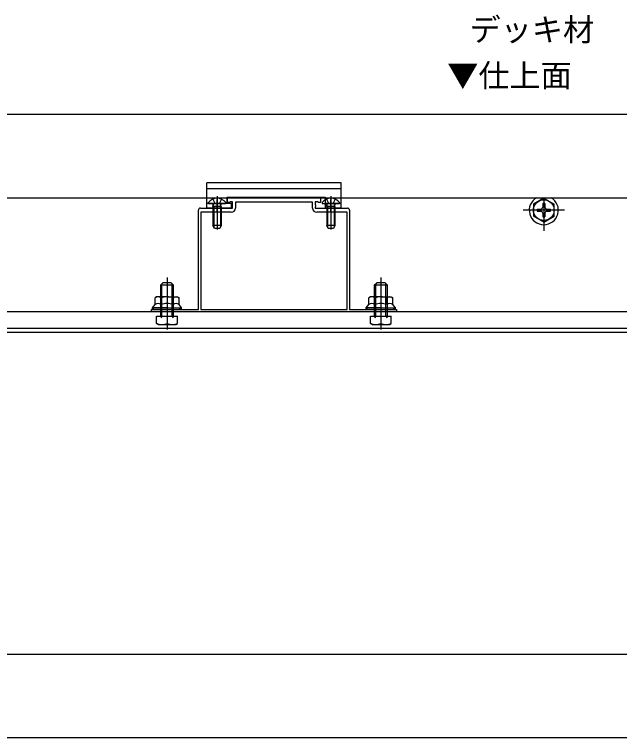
# Model space of a CAD drawing. Units: millimetres, scale not verified. Extents: x -875 to 875, y -1304 to 1297.
# Drawn here: x 272.5 to 564, y 79.3 to 427.6 of the extents above; entities that cross this region are included whole.
import ezdxf
from ezdxf.enums import TextEntityAlignment as Align

# ---------------------------------------------------------------- set-up
doc = ezdxf.new("R2010")
doc.units = ezdxf.units.MM
doc.header["$LTSCALE"] = 8
for name, color, linetype in [('0-2_USER1', 3, 'Continuous'), ('0-3_YKK_11', 7, 'Continuous'), ('0-5_YKK_12', 2, 'Continuous'), ('0-6_YKK_13', 4, 'Continuous'), ('0-8_YKK_D', 6, 'Continuous'), ('0-A_YSS_K', 3, 'Continuous')]:
    doc.layers.add(name, color=color, linetype=linetype)
doc.styles.add('ＭＳ ゴシック', font='')
doc.styles.get('ＭＳ ゴシック').set_extended_font_data('MS Gothic')

msp = doc.modelspace()

# ---------------------------------------------------------------- linework, layer by layer
at = {"layer": '0-3_YKK_11'}
for points in [[(362.085, 334.317), (377.585, 334.317), (377.585, 334.793), (377.473, 335.027), (377.473, 335.808), (377.585, 336.042), (377.585, 337.317), (376.385, 337.317), (376.085, 337.017), (375.085, 337.017), (375.085, 339.317), (396.815, 339.317), (397.006, 339.174), (397.965, 339.174), (398.156, 339.317), (419.885, 339.317), (419.885, 337.017), (418.885, 337.017), (418.585, 337.317), (417.385, 337.317), (417.385, 336.042), (417.498, 335.808), (417.498, 335.027), (417.385, 334.793), (417.385, 334.317), (432.885, 334.317)], [(416.085, 334.317), (416.085, 337.217), (378.885, 337.217), (378.885, 334.317)], [(456.485, 284.317), (338.485, 284.317), (338.485, 285.517), (345.527, 285.517), (345.71, 285.397), (346.26, 285.397), (346.444, 285.517), (361.085, 285.517), (361.085, 333.317)], [(362.285, 285.517), (432.685, 285.517), (432.685, 332.317), (418.085, 332.317)], [(376.885, 332.317), (362.285, 332.317), (362.285, 285.517)], [(433.885, 333.317), (433.885, 285.517), (448.527, 285.517), (448.71, 285.397), (449.26, 285.397), (449.444, 285.517), (456.485, 285.517), (456.485, 284.317)]]:
    msp.add_lwpolyline(points, dxfattribs=at)
for centre, radius, start, end in [((362.085, 333.317), 1, 90, 180), ((376.885, 334.317), 2, 270, 0), ((418.085, 334.317), 2, 180, 270), ((432.885, 333.317), 1, 0, 90)]:
    msp.add_arc(centre, radius, start, end, dxfattribs=at)
at = {"layer": '0-5_YKK_12'}
for p, q in [((592.485, 379.317), (-376.015, 379.317)), ((-376.015, 339.317), (592.485, 339.317)), ((609.985, 284.317), (-396.515, 284.317)), ((609.985, 276.317), (-396.515, 276.317)), ((609.985, 274.317), (-396.515, 274.317))]:
    msp.add_line(p, q, dxfattribs=at)
at = {"layer": '0-6_YKK_13'}
for p, q in [((429.885, 346.517), (365.085, 346.517)), ((365.085, 343.912), (365.085, 346.517)), ((429.885, 343.912), (429.885, 346.517)), ((365.085, 343.834), (365.085, 343.912)), ((365.085, 343.817), (365.085, 343.834)), ((365.085, 343.817), (429.885, 343.817)), ((365.085, 336.817), (365.085, 343.817)), ((429.885, 343.834), (429.885, 343.912)), ((429.885, 343.817), (429.885, 343.834)), ((429.885, 336.817), (429.885, 343.817)), ((368.01, 338.594), (368.94, 336.729)), ((370.085, 340.017), (370.085, 324.054)), ((370.085, 332.317), (370.085, 338.517)), ((372.16, 338.594), (371.23, 336.729)), ((374.885, 339.617), (422.085, 339.617)), ((374.885, 336.817), (374.885, 339.617)), ((422.085, 339.617), (422.085, 336.817)), ((422.81, 338.594), (423.74, 336.729)), ((424.885, 340.017), (424.885, 324.054)), ((424.885, 332.317), (424.885, 338.517)), ((426.96, 338.594), (426.03, 336.729)), ((527.485, 339.067), (522.485, 336.18)), ((527.485, 339.317), (527.485, 323.317)), ((527.485, 339.067), (532.485, 336.18)), ((365.085, 336.517), (365.085, 336.817)), ((377.085, 336.517), (365.085, 336.517)), ((365.085, 335.517), (365.085, 336.517)), ((365.085, 335.317), (365.085, 335.517)), ((366.11, 336.517), (374.061, 336.517)), ((368.085, 335.117), (368.23, 335.93)), ((372.085, 335.117), (368.085, 335.117)), ((368.085, 335.117), (368.085, 325.917)), ((368.464, 335.117), (368.224, 336.132)), ((368.464, 335.117), (368.464, 325.159)), ((368.94, 336.729), (370.085, 336.12)), ((371.23, 336.729), (370.085, 336.12)), ((371.706, 335.117), (371.946, 336.132)), ((371.706, 335.117), (371.706, 325.159)), ((372.085, 335.117), (371.941, 335.93)), ((372.085, 335.117), (372.085, 325.917)), ((374.885, 336.517), (374.885, 336.817)), ((377.085, 335.517), (377.085, 336.517)), ((377.085, 335.317), (377.085, 335.517)), ((377.085, 334.317), (377.085, 335.317)), ((420.91, 336.517), (428.861, 336.517)), ((422.085, 336.817), (422.085, 336.517)), ((422.085, 335.517), (422.085, 335.317)), ((422.085, 335.317), (422.085, 334.317)), ((429.885, 334.317), (422.085, 334.317)), ((422.885, 335.117), (423.03, 335.93)), ((426.885, 335.117), (422.885, 335.117)), ((422.885, 335.117), (422.885, 325.917)), ((423.264, 335.117), (423.024, 336.132)), ((423.264, 335.117), (423.264, 325.159)), ((423.74, 336.729), (424.885, 336.12)), ((426.03, 336.729), (424.885, 336.12)), ((426.506, 335.117), (426.746, 336.132)), ((426.506, 335.117), (426.506, 325.159)), ((426.885, 335.117), (426.741, 335.93)), ((426.885, 335.117), (426.885, 325.917)), ((429.885, 336.517), (429.885, 336.817)), ((429.885, 335.317), (429.885, 335.517)), ((429.885, 334.317), (429.885, 335.317)), ((522.485, 336.18), (522.485, 330.454)), ((526.985, 336.467), (526.985, 334.817)), ((527.985, 336.467), (526.985, 336.467)), ((527.985, 336.467), (527.985, 334.817)), ((532.485, 330.454), (532.485, 336.18)), ((537.485, 333.317), (517.485, 333.317)), ((524.335, 333.817), (525.985, 333.817)), ((524.335, 333.817), (524.335, 332.817)), ((524.335, 332.817), (525.985, 332.817)), ((526.985, 331.817), (526.985, 330.167)), ((527.985, 331.817), (527.985, 330.167)), ((528.985, 333.817), (530.635, 333.817)), ((528.985, 332.817), (530.635, 332.817)), ((530.635, 332.817), (530.635, 333.817)), ((527.485, 327.567), (522.485, 330.454)), ((526.985, 330.167), (527.985, 330.167)), ((527.485, 327.567), (532.485, 330.454)), ((372.085, 325.917), (368.085, 325.917)), ((368.785, 324.517), (368.085, 325.917)), ((371.385, 324.517), (368.785, 324.517)), ((372.085, 325.917), (371.385, 324.517)), ((426.885, 325.917), (422.885, 325.917)), ((423.585, 324.517), (422.885, 325.917)), ((426.185, 324.517), (423.585, 324.517)), ((426.885, 325.917), (426.185, 324.517)), ((345.985, 300.817), (345.985, 275.817)), ((448.985, 300.817), (448.985, 275.817)), ((342.985, 297.317), (343.985, 298.317)), ((342.985, 297.317), (348.985, 297.317)), ((342.985, 282.317), (342.985, 297.317)), ((343.525, 282.317), (343.525, 297.857)), ((347.985, 298.317), (343.985, 298.317)), ((348.985, 297.317), (347.985, 298.317)), ((348.445, 282.317), (348.445, 297.857)), ((348.985, 297.317), (348.985, 282.317)), ((445.985, 297.317), (446.985, 298.317)), ((445.985, 297.317), (451.985, 297.317)), ((445.985, 282.317), (445.985, 297.317)), ((446.525, 282.317), (446.525, 297.857)), ((450.985, 298.317), (446.985, 298.317)), ((451.985, 297.317), (450.985, 298.317)), ((451.445, 282.317), (451.445, 297.857)), ((451.985, 297.317), (451.985, 282.317)), ((340.985, 291.517), (340.212, 291.071)), ((340.212, 287.917), (340.212, 291.071)), ((345.985, 291.517), (340.985, 291.517)), ((343.099, 287.917), (343.099, 291.071)), ((345.985, 291.517), (350.985, 291.517)), ((348.872, 287.917), (348.872, 291.071)), ((350.985, 291.517), (351.759, 291.071)), ((351.759, 287.917), (351.759, 291.071)), ((443.985, 291.517), (443.212, 291.071)), ((443.212, 287.917), (443.212, 291.071)), ((448.985, 291.517), (443.985, 291.517)), ((446.099, 287.917), (446.099, 291.071)), ((448.985, 291.517), (453.985, 291.517)), ((451.872, 287.917), (451.872, 291.071)), ((453.985, 291.517), (454.759, 291.071)), ((454.759, 287.917), (454.759, 291.071)), ((338.985, 285.517), (338.985, 286.317)), ((352.985, 285.517), (352.985, 286.317)), ((441.985, 285.517), (441.985, 286.317)), ((455.985, 285.517), (455.985, 286.317)), ((345.985, 285.517), (338.985, 285.517)), ((340.985, 282.317), (350.985, 282.317)), ((340.985, 278.767), (340.985, 282.317)), ((342.985, 282.317), (348.985, 282.317)), ((343.525, 282.317), (342.985, 281.382)), ((345.985, 285.517), (352.985, 285.517)), ((345.985, 282.317), (345.985, 278.764)), ((348.445, 282.317), (348.985, 281.382)), ((350.985, 278.767), (350.985, 282.317)), ((448.985, 285.517), (441.985, 285.517)), ((443.985, 282.317), (453.985, 282.317)), ((443.985, 278.767), (443.985, 282.317)), ((445.985, 282.317), (451.985, 282.317)), ((446.525, 282.317), (445.985, 281.382)), ((448.985, 285.517), (455.985, 285.517)), ((448.985, 282.317), (448.985, 278.764)), ((451.445, 282.317), (451.985, 281.382)), ((453.985, 278.767), (453.985, 282.317)), ((341.759, 278.321), (340.985, 278.767)), ((350.212, 278.321), (350.985, 278.767)), ((444.759, 278.321), (443.985, 278.767)), ((453.212, 278.321), (453.985, 278.767)), ((341.765, 278.317), (350.206, 278.317)), ((444.765, 278.317), (453.206, 278.317))]:
    msp.add_line(p, q, dxfattribs=at)
for points in [[(377.085, 334.317), (365.085, 334.317), (365.085, 335.317)], [(429.885, 335.517), (429.885, 336.517), (422.085, 336.517), (422.085, 335.517)], [(345.985, 286.317), (338.985, 286.317), (340.212, 287.917)], [(345.985, 286.317), (352.985, 286.317), (351.759, 287.917)], [(448.985, 286.317), (441.985, 286.317), (443.212, 287.917)], [(448.985, 286.317), (455.985, 286.317), (454.759, 287.917)]]:
    msp.add_lwpolyline(points, dxfattribs=at)
msp.add_circle((527.485, 333.317), 5, dxfattribs=at)
for centre, radius, start, end in [((370.085, 333.717), 5.3, 37.71409, 142.28591), ((424.885, 333.717), 5.3, 37.71409, 142.28591), ((527.485, 333.317), 7, 121.00272, 58.99728), ((366.11, 336.792), 0.274, 142.28591, 270), ((367.738, 336.017), 0.5, 349.90904, 90), ((372.433, 336.017), 0.5, 90, 190.09096), ((374.061, 336.792), 0.274, 270, 37.71409), ((420.91, 336.792), 0.274, 142.28591, 270), ((422.538, 336.017), 0.5, 349.90904, 90), ((427.233, 336.017), 0.5, 90, 190.09096), ((428.861, 336.792), 0.274, 270, 37.71409), ((525.985, 334.817), 1, 270, 0), ((528.985, 334.817), 1, 180, 270), ((525.985, 331.817), 1, 0, 90), ((528.985, 331.817), 1, 90, 180), ((341.655, 288.961), 2.556, 55.61575, 124.38425), ((345.985, 281.964), 9.553, 90, 107.58795), ((345.985, 281.964), 9.553, 72.41205, 90), ((350.315, 288.961), 2.556, 55.61575, 124.38425), ((444.655, 288.961), 2.556, 55.61575, 124.38425), ((448.985, 281.964), 9.553, 90, 107.58795), ((448.985, 281.964), 9.553, 72.41205, 90), ((453.315, 288.961), 2.556, 55.61575, 124.38425), ((341.655, 285.808), 2.556, 55.61575, 124.38425), ((345.985, 278.81), 9.553, 90, 107.58795), ((345.985, 278.81), 9.553, 72.41205, 90), ((350.315, 285.808), 2.556, 55.61575, 124.38425), ((444.655, 285.808), 2.556, 55.61575, 124.38425), ((448.985, 278.81), 9.553, 90, 107.58795), ((448.985, 278.81), 9.553, 72.41205, 90), ((453.315, 285.808), 2.556, 55.61575, 124.38425), ((343.485, 285.487), 7.169, 249.59205, 290.40795), ((348.485, 285.487), 7.169, 249.59205, 290.40795), ((446.485, 285.487), 7.169, 249.59205, 290.40795), ((451.485, 285.487), 7.169, 249.59205, 290.40795)]:
    msp.add_arc(centre, radius, start, end, dxfattribs=at)
for centre, start_param, end_param in [((340.485, 286.317), 6.2831853, 7.8539816), ((351.485, 286.317), 1.5707963, 3.1415927), ((443.485, 286.317), 6.2831853, 7.8539816), ((454.485, 286.317), 1.5707963, 3.1415927)]:
    msp.add_ellipse(centre, major_axis=(-1.5, 0), ratio=0.533333, start_param=start_param, end_param=end_param, dxfattribs=at)
at = {"layer": '0-8_YKK_D'}
msp.add_line((-352.515, 79.317), (647.485, 79.317), dxfattribs=at)
at = {"layer": '0-A_YSS_K'}
msp.add_line((759.41, 119.317), (-509.504, 119.317), dxfattribs=at)

# ---------------------------------------------------------------- texts
at = {"layer": '0-2_USER1', "style": 'ＭＳ ゴシック'}
for s, p in [('デッキ材', (491.722, 411.476)), ('▼仕上面', (480.955, 389.328))]:
    msp.add_text(s, height=11, dxfattribs=at).set_placement(p, align=Align.BOTTOM_LEFT)

doc.saveas('drawing.dxf')
